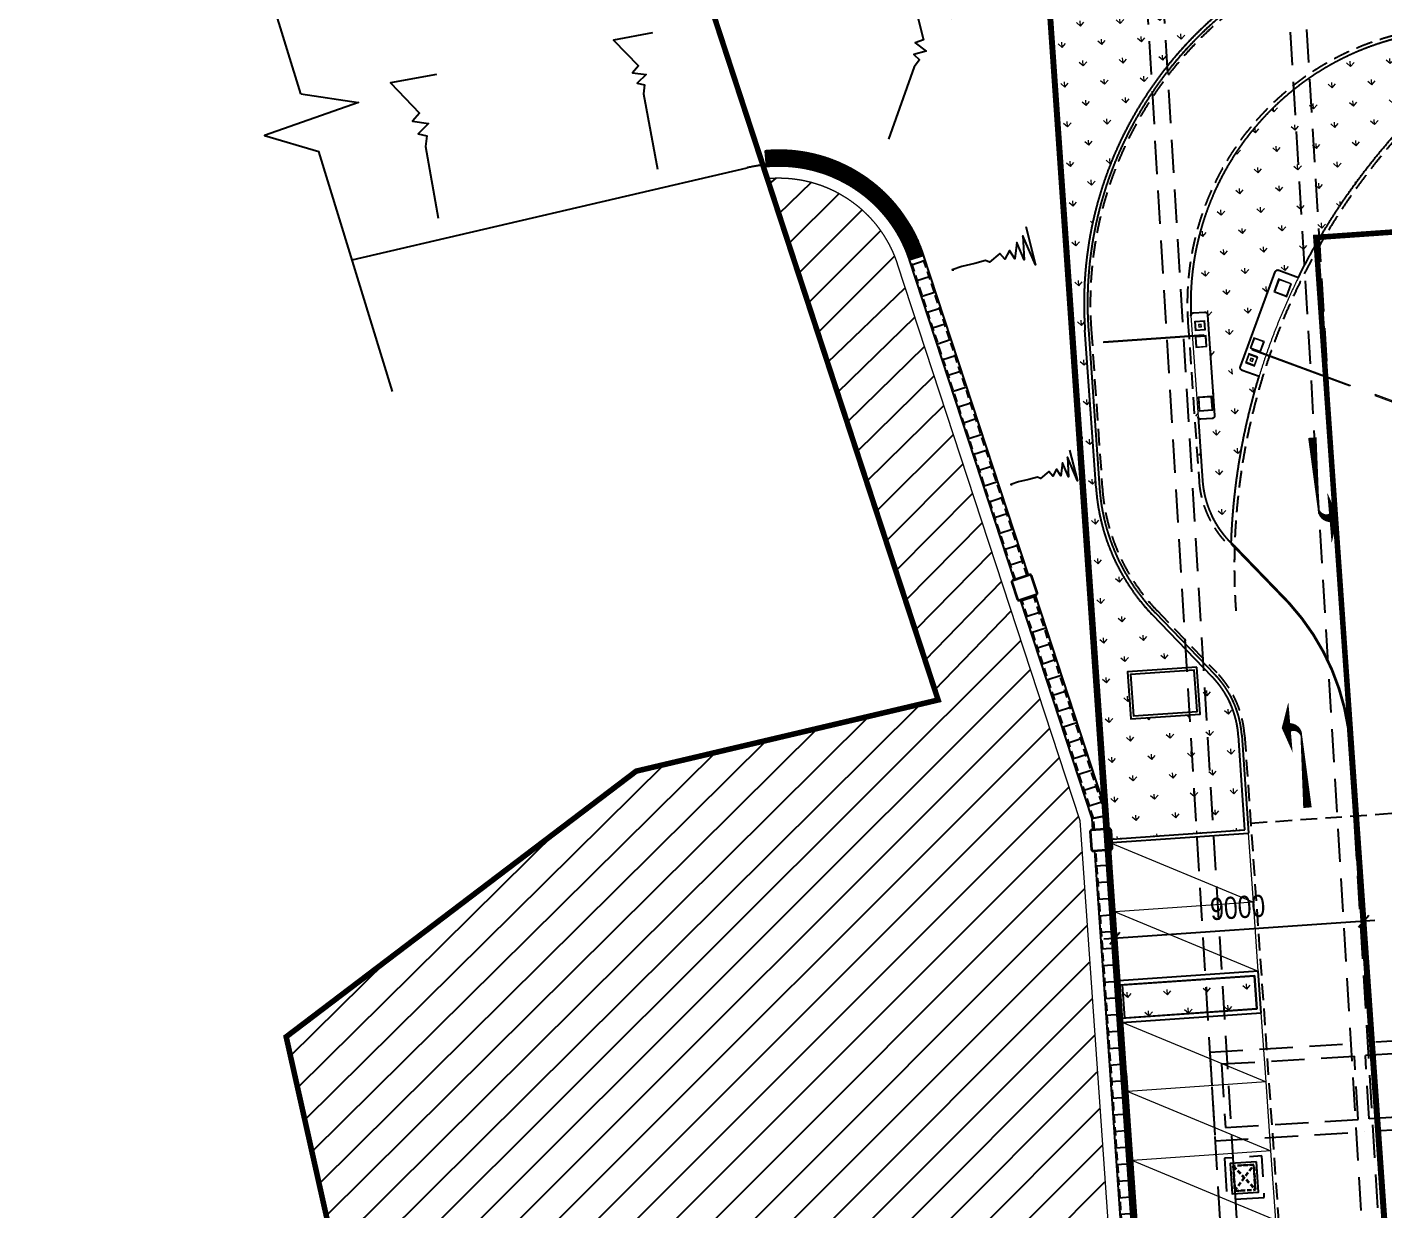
# Model space of a CAD drawing. Header units: millimetres. Extents: x 834681283 to 835686922, y 817551134 to 819407044.
# Drawn here: x 835475848 to 835524802, y 818153282 to 818195962 of the extents above; entities that cross this region are included whole.
import ezdxf
from ezdxf.xclip import XClip

# ---------------------------------------------------------------- set-up
doc = ezdxf.new("R2010")
doc.units = ezdxf.units.MM
doc.header["$LTSCALE"] = 1200
doc.header["$MEASUREMENT"] = 0
doc.header["$XCLIPFRAME"] = 0
for name, pattern in [('P01-MAAN-P-EVA$0$DGN Style 4', [76.56341402296752, 38.25779588905311, -19.12889794452655, 0.04782224486131638, -19.12889794452655]), ('P01-MAAN-P-EVA$0$HIDDENX2', [0.75, 0.5, -0.25]), ('P01-MAGP-EVA-GREENERY$0$DASHED', [0.75, 0.5, -0.25]), ('P01-MAGP-EVA-GREENERY$0$DASHEDX2', [1.5, 1, -0.5]), ('P01-MAGP-EVA-GREENERY$0$DOT', [0.25, 0, -0.25]), ('P01-MAGP-EVA-GREENERY$0$HIDDEN', [0.375, 0.25, -0.125]), ('P01-MAGP-EVA-GREENERY$0$HIDDEN2', [0.1875, 0.125, -0.0625]), ('P01-MAGP-EVA-GREENERY$0$HIDDENX2', [0.75, 0.5, -0.25]), ('P01-MAGP-EVA-GREENERY$0$M_RM1104', [6, 4, -2]), ('P01-MAGP-EVA-GREENERY$0$M_RM1106', [0.8999999999999999, 0.6, -0.3]), ('SITE BOUNDARY$0$CENTER', [2, 1.25, -0.25, 0.25, -0.25]), ('SITE BOUNDARY$0$PHANTOM', [2.5, 1.25, -0.25, 0.25, -0.25, 0.25, -0.25])]:
    doc.linetypes.add(name, pattern=pattern)
doc.layers.get('Defpoints').update_dxf_attribs({"color": 15})
for name, color, linetype, lineweight in [('P01-MAAN-P-EVA$0$AR-DIM_AR_', 4, 'Continuous', 25), ('P01-MAAN-P-EVA$0$AR-SIMS_BL_', 1, 'P01-MAAN-P-EVA$0$DGN Style 4', 140), ('P01-MAGP-EVA-GREENERY$0$AR-CP_AR_BS_MI_', 8, 'Continuous', 5), ('P01-MAGP-EVA-GREENERY$0$AR-HATCH_AR_', 8, 'Continuous', 13), ('P01-MAGP-EVA-GREENERY$0$DR-FLD', 8, 'Continuous', 25), ('P01-MAGP-EVA-GREENERY$0$DR-PIT', 8, 'P01-MAGP-EVA-GREENERY$0$HIDDEN2', 35), ('P01-MAGP-EVA-GREENERY$0$RLP916', 4, 'Continuous', 0), ('SITE BOUNDARY$0$AR-SIMS_BL_400', 1, 'SITE BOUNDARY$0$PHANTOM', 140)]:
    doc.layers.add(name, color=color, linetype=linetype, lineweight=lineweight)
for name, color, linetype in [('P01-MAAN-P-EVA$0$HATCH', 9, 'Continuous'), ('P01-MAGP-EVA-GREENERY$0$0L_UTIL_MANHOLE COVER', 8, 'Continuous'), ('P01-MAGP-EVA-GREENERY$0$AR-FS-AR-EVA', 8, 'Continuous'), ('P01-MAGP-EVA-GREENERY$0$AR-LANDS_AR_MI_', 9, 'Continuous'), ('P01-MAGP-EVA-GREENERY$0$AR-ROAD_AR_BS_MI_', 9, 'Continuous'), ('P01-MAGP-EVA-GREENERY$0$BOX-CULVERT', 8, 'P01-MAGP-EVA-GREENERY$0$DASHED'), ('P01-MAGP-EVA-GREENERY$0$GUARD ROOM', 7, 'Continuous'), ('P01-MAGP-EVA-GREENERY$0$MVA_MARKING', 254, 'Continuous'), ('P01-MAGP-EVA-GREENERY$0$SURFACE CHANNEL', 8, 'Continuous'), ('SITE BOUNDARY$0$XIQU-RLP0830A', 6, 'Continuous')]:
    doc.layers.add(name, color=color, linetype=linetype)
doc.layers.get('P01-MAGP-EVA-GREENERY$0$BOX-CULVERT').off()
doc.styles.add('P01-MAAN-P-EVA$0$ARIAL', font='arial.ttf', dxfattribs={"width": 0.8})
doc.linetypes.add('P01-MAGP-EVA-GREENERY$0$FENCELINE2', pattern='A,0.25,-0.1,[132,ltypeshp.shx,S=0.1,R=0,X=-0.1,Y=0],-0.1,1', length=1.45)
doc.dimstyles.new('P01-MAAN-P-EVA$0$DIM-500', dxfattribs={"dimscale": 400, "dimtxt": 2, "dimasz": 1, "dimexe": 1, "dimexo": 1, "dimgap": 1, "dimtad": 1, "dimdec": 0, "dimrnd": 0.1, "dimdsep": 46, "dimtxsty": 'P01-MAAN-P-EVA$0$ARIAL', "dimblk1": 'P01-MAAN-P-EVA$0$_OBLIQUE', "dimblk2": 'P01-MAAN-P-EVA$0$_OBLIQUE', "dimsah": 1, "dimcen": 5, "dimdle": 1, "dimclrd": 8, "dimclre": 8, "dimclrt": 4, "dimadec": 3, "dimazin": 2, "dimtfac": 1, "dimtdec": 0, "dimtix": 1, "dimtmove": 2, "dimatfit": 0, "dimldrblk": 'P01-MAAN-P-EVA$0$_OBLIQUE', "dimfxl": 1, "dimtolj": 1, "dimarcsym": 0})

# ---------------------------------------------------------------- blocks, each defined once
blk = doc.blocks.new('P01-MAAN-P-EVA$0$_OBLIQUE')
at = {"color": 0, "linetype": 'ByBlock'}
blk.add_line((-0.5, -0.5), (0.5, 0.5), dxfattribs=at)
blk = doc.blocks.new('*D1568')
at = {"layer": 'Defpoints', "color": 0, "transparency": 16777216}
for p in [(835515095.1531256, 818163073.2116383), (835524137.4945455, 818162781.9865981), (835515159.0274351, 818162159.7664571)]:
    blk.add_point(p, dxfattribs=at)
at = {"layer": 'P01-MAAN-P-EVA$0$AR-DIM_AR_', "color": 8, "lineweight": -2, "transparency": 16777216}
for p, q in [((835524109.5919559, 818163181.0122182), (835524045.3268874, 818164100.0455153)), ((835524472.255097, 818163728.9224848), (835514696.1275055, 818163045.3090488)), ((835515131.1248455, 818162558.7920772), (835515067.2505361, 818163472.2372584))]:
    blk.add_line(p, q, dxfattribs=at)
at = {"layer": 'P01-MAAN-P-EVA$0$AR-DIM_AR_', "color": 8, "lineweight": -2, "transparency": 16777216, "xscale": 400, "yscale": 400, "zscale": 400}
for p, rotation in [((835524073.2294769, 818163701.0198952), 4.000000001557969), ((835515095.1531256, 818163073.2116383), 184.000000001558)]:
    blk.add_blockref('P01-MAAN-P-EVA$0$_OBLIQUE', p, dxfattribs=dict(at, rotation=rotation))
at = {"layer": 'P01-MAAN-P-EVA$0$AR-DIM_AR_', "color": 4, "transparency": 16777216, "insert": (835519527.7960947, 818164193.604793), "char_height": 800, "attachment_point": 5, "rotation": 4.000000001557982, "style": 'P01-MAAN-P-EVA$0$ARIAL'}
blk.add_mtext('\\A1;9000', dxfattribs=at)
blk = doc.blocks.new('SITE BOUNDARY')
at = {"layer": 'SITE BOUNDARY$0$AR-SIMS_BL_400', "ltscale": 3, "const_width": 0.2}
for points in [[(835205.967713655, 818187.3215969054), (835227.4017731363, 818191.1423574201, 0.04919379695137301), (835256.6874020555, 818199.3961517689), (835258.8234410972, 818200.232073454), (835285.938085068, 818202.0513295376), (835285.9727178891, 818201.4156632093), (835309.2716431464, 818202.6718212748), (835309.2208451042, 818203.6140114499), (835336.548215934, 818205.4478256224), (835336.7910000669, 818204.998000004), (835338.0060000003, 818193.445), (835338.3870000002, 818177.043), (835337.6760000006, 818162.317), (835336.3740000002, 818150.7069999996), (835335.9430000004, 818146.5350000003), (835335.0780000007, 818138.0100000005), (835334.5610000003, 818125.5499999999), (835334.7450000006, 818110.3709999997), (835335.6156377018, 818097.3093875501), (835212.7614046936, 818088.7203368283)], [(835118.3382164289, 818191.3527021519), (835119.7278151001, 818191.4372147409, 0.3759908120438026), (835144.6618437314, 818176.3934268437), (835205.967713655, 818187.3215969054), (835212.7614046936, 818088.7203368283), (835125.9384592712, 818082.6503054047)]]:
    blk.add_lwpolyline(points, format="xyb", close=True, dxfattribs=at)
at = {"layer": 'SITE BOUNDARY$0$XIQU-RLP0830A', "color": 212, "linetype": 'SITE BOUNDARY$0$CENTER', "ltscale": 0.8, "true_color": 0xb300b3, "const_width": 0.2}
blk.add_lwpolyline([(835330.9140182555, 818205.0706876367), (835309.220507328, 818203.6202764428), (835309.2716431464, 818202.6718212748), (835285.9727178891, 818201.4156632093), (835285.9374162963, 818202.063604473), (835270.8364901636, 818201.0541520767), (835270.8374544507, 818201.037197533), (835258.8234951803, 818200.2311213583), (835256.6874561786, 818199.3951996891, -0.005306911687325899), (835253.6109736832, 818198.228742364, -0.04387543080736521), (835227.4018272824, 818191.1414053492), (835224.898092029, 818190.6950982555), (835205.82206376, 818183.7430895267), (835192.7539657669, 818181.4129546364), (835202.7385886739, 818150.9399030487), (835191.844, 818148.372), (835179.214, 818138.785), (835194.734, 818069.578)], format="xyb", dxfattribs=at)
blk = doc.blocks.new('P01-MAGP-EVA-GREENERY$0$A$C7D203562')
at = {"layer": 'P01-MAGP-EVA-GREENERY$0$DR-PIT', "ltscale": 25.4}
blk.add_lwpolyline([(-700.0000169277191, -699.9999831914902), (-50.00001692771912, -699.9999824762344, 0.4142135548149707), (-1.692771911621094e-05, -649.9999837875366), (-7.152557373046875e-07, -7.152557373046875e-07, 0.4142135630697067), (-50.00000071525574, 49.99999928474426), (-700.0000009536743, 50.00001549720764, 0.4142135616764832), (-750.000000834465, 1.561641693115234e-05), (-750.0000169277191, -649.9999819993973, 0.4142135699512809)], format="xyb", close=True, dxfattribs=at)
blk = doc.blocks.new('P01-MAGP-EVA-GREENERY$0$BOX-CULVERT LINE')
at = {"layer": 'Defpoints', "linetype": 'P01-MAGP-EVA-GREENERY$0$DASHEDX2'}
for p, q in [((835213062.3, 818214572.2000004), (835225177.2192677, 818012902.6322484)), ((835213657.6, 818214667.8000004), (835225776.1245968, 818012938.6057324)), ((835207973, 818214240.3000004), (835218149.7, 818044836.2000004)), ((835208571.8000001, 818214279.1000004), (835218748.6, 818044872.2000004)), ((835212539.198735, 818138229.6835691), (835217929.5188286, 818138553.499052)), ((835223319.8389224, 818138877.3145351), (835217929.5188286, 818138553.499052)), ((835212539.198735, 818138229.6835691), (835212731.0906594, 818135035.442268)), ((835212965.4637191, 818137804.4795505), (835217756.8631725, 818138092.315765)), ((835217894.7836193, 818135796.4547169), (835217756.8631725, 818138092.315765)), ((835222947.5428085, 818138404.1381437), (835218156.1433551, 818138116.3019291)), ((835218294.0638015, 818135820.440881), (835218156.1433551, 818138116.3019291)), ((835212965.4637191, 818137804.4795505), (835213103.3860397, 818135508.6186153)), ((835223085.4613811, 818136108.2769829), (835218294.0638015, 818135820.440881)), ((835213103.3860397, 818135508.6186153), (835217894.7836193, 818135796.4547169)), ((835223511.7256321, 818135683.0729206), (835218121.4081458, 818135359.257594)), ((835212731.0906594, 818135035.442268), (835218121.4081454, 818135359.2575943))]:
    blk.add_line(p, q, dxfattribs=at)
at = {"layer": 'Defpoints', "linetype": 'P01-MAGP-EVA-GREENERY$0$DASHEDX2', "flags": 128}
for points in [[(835213069.5841163, 818134404.6049484), (835213159.5322342, 818132907.3042648), (835214507.1028491, 818132988.2575699), (835214417.1547313, 818134485.5582534), (835213069.5841163, 818134404.6049484)], [(835213387.0338768, 818134123.1344349), (835213441.0027473, 818133224.754025), (835214189.6530888, 818133269.7280835), (835214135.6842182, 818134168.1084934), (835213387.0338768, 818134123.1344349)]]:
    blk.add_lwpolyline(points, dxfattribs=at)
blk = doc.blocks.new('P01-MAGP-EVA-GREENERY$0$RM1019')
blk.add_lwpolyline([(-0.3222027315714513, -0.9238030538645035, 0, 1.82907311719786, 0), (-0.004487249152589357, -0.9238030538645035, 0.3048455195329767, 0.06096910390659534, -0.3869489501520032), (0.3583996776433196, -1.254094916748727, 0.06096910390659534, 0.3048455195329767, 0), (0.3583996776433196, -3.864514999045241, 0.3048455195329767, 0.3048455195329767, 0)], format="xyseb")
blk = doc.blocks.new('P01-MAGP-EVA-GREENERY$0$MVA_MARKING')
at = {"layer": 'P01-MAGP-EVA-GREENERY$0$MVA_MARKING', "linetype": 'P01-MAGP-EVA-GREENERY$0$M_RM1106', "const_width": 100, "flags": 128}
blk.add_lwpolyline([(835217535.9692905, 818149940.5628519, 0.1497727618308609), (835215395.4411253, 818154441.2343336), (835213314.4476938, 818156596.2438508)], format="xyb", dxfattribs=at)
at = {"layer": 'P01-MAGP-EVA-GREENERY$0$MVA_MARKING', "linetype": 'P01-MAGP-EVA-GREENERY$0$M_RM1104', "const_width": 100}
blk.add_lwpolyline([(835221593.6120164, 818091898.2643687), (835217535.9692905, 818149940.5628519)], dxfattribs=at)
at = {"layer": 'P01-MAGP-EVA-GREENERY$0$MVA_MARKING'}
for p, xscale, yscale, zscale, rotation in [((835216932.1034689, 818156589.9137778), 1000.000000000001, 1000.000000000001, 1000.000000000001, 184.9503074107536), ((835215379.5116326, 818150874.1586773), 1000, 1000, 1000, 4.874459009142857)]:
    blk.add_blockref('P01-MAGP-EVA-GREENERY$0$RM1019', p, dxfattribs=dict(at, xscale=xscale, yscale=yscale, zscale=zscale, rotation=rotation))
blk = doc.blocks.new('P01-MAGP-EVA-GREENERY$0$A$C11F64D0F')
at = {"layer": 'P01-MAGP-EVA-GREENERY$0$AR-CP_AR_BS_MI_'}
for p, q in [((-27408.07079872946, 6075.985589395466), (-28094.64424084939, 6385.355337901681)), ((-29726.38817239727, 3007.499251290108), (-28226.89784790279, 6335.265584245237)), ((-31374.96309960468, 4962.139858907816), (-31374.96195095163, 1312.140611562776)), ((-31274.96211910786, 5062.139890372971), (-30874.96211907946, 5062.135968385701)), ((-30774.96195097768, 1312.136752513979), (-30774.96309957627, 4962.135999858961)), ((-29324.08623359524, 3292.375663991712), (-29365.16816029366, 3201.203983636762)), ((-29365.16816029366, 3201.203983636762), (-29273.99647993871, 3160.122056938329)), ((-29319.07725822958, 3279.150303286369), (-29351.94279958832, 3206.212959002412)), ((-29319.07725822958, 3279.150303286369), (-29351.94279958832, 3206.212959002412)), ((-29351.94279958832, 3206.212959002412), (-29279.00545530437, 3173.347417643658)), ((-29351.94279958832, 3206.212959002412), (-29279.00545530437, 3173.347417643658)), ((-29232.91455324029, 3251.293737293265), (-29324.08623359524, 3292.375663991712)), ((-29246.1399139456, 3246.284761927614), (-29319.07725822958, 3279.150303286369)), ((-29246.1399139456, 3246.284761927614), (-29319.07725822958, 3279.150303286369)), ((-29279.00545530437, 3173.347417643658), (-29246.1399139456, 3246.284761927614)), ((-29279.00545530437, 3173.347417643658), (-29246.1399139456, 3246.284761927614)), ((-29273.99647993871, 3160.122056938329), (-29232.91455324029, 3251.293737293265)), ((-29076.1769507819, 2604.831124498873), (-29665.35781709824, 2870.315813032896)), ((-31274.96293144845, 1212.140643037535), (-30874.9629314745, 1212.136721050323))]:
    blk.add_line(p, q, dxfattribs=at)
for points in [[(-27876.26957230718, 5409.490334871545), (-27670.85993881486, 5865.348736646323), (-28126.71834058987, 6070.758370138428), (-28332.12797408184, 5614.89996836365)], [(-27886.73791438621, 5447.112320652639), (-27701.86924424345, 5857.384882249899), (-28112.1418058406, 6042.253552392824), (-28297.01047598358, 5631.980990795564)], [(-31249.96296439535, 4762.136132146712), (-30899.96296439526, 4762.136213503647), (-30899.96288303839, 4412.136213503647), (-31249.96288303856, 4412.136132146756)], [(-31124.96293533931, 4637.136161202725), (-31124.96291209446, 4537.136161202725), (-31024.96291209446, 4537.136184447576), (-31024.96293533931, 4637.136184447561)], [(-31114.96293301485, 4627.136163527204), (-31114.96291441895, 4547.136163527204), (-31034.96291441895, 4547.136182123082), (-31034.96293301485, 4627.136182123082)], [(-31114.96293301485, 4627.136163527204), (-31114.96291441895, 4547.136163527204), (-31034.96291441895, 4547.136182123082), (-31034.96293301485, 4627.136182123082)], [(-31274.96290881673, 4212.136126471683), (-31274.96281583747, 3812.136126216254), (-30874.96281583764, 3812.136219195672), (-30874.96290881681, 4212.136219178632)], [(-31249.96290300565, 4187.136132265805), (-31249.96282164872, 3837.13613202743), (-30899.96282164863, 3837.136213384496), (-30899.96290300559, 4187.13621338451)], [(-28962.64077104989, 3485.978808150991), (-28798.3130641513, 3850.665529803664), (-29162.9997855711, 4014.993236597249), (-29327.32749235776, 3650.306515192991)], [(-28975.16320945713, 3519.04220992967), (-28831.3764659148, 3838.1430913894), (-29150.47734715705, 3981.929834833863), (-29294.26409060141, 3662.828953591597)], [(-29067.59754442354, 3313.905929363929), (-29386.69842566579, 3457.692672808524), (-29530.48516911044, 3138.591791566141), (-29211.38428786802, 2994.805048121649)], [(-29236.80733876256, 3606.959492983602), (-25817.86932545254, 2066.387241791308), (-25834.30209613199, 2029.918569649206), (-29253.24010933322, 3570.490820792489)], [(-31324.96322652261, 2012.136114593566), (-31324.96311043095, 1512.136114593726), (-30824.96311043098, 1512.136230817996), (-30824.96322652273, 2012.13623081788)], [(-31299.9632207182, 1987.136120404801), (-31299.96311623557, 1537.136120404961), (-30849.96311623548, 1537.136225006747), (-30849.96322071805, 1987.136225006703)], [(-21524.27480627818, 131.6950805569504), (-24943.21281959079, 1672.267331743176), (-24959.64559027, 1635.798659601307), (-21540.707577066, 95.22640846397553)], [(-21796.83149416442, 257.0676999892312), (-21632.50378726597, 621.7544216419628), (-21267.81706584612, 457.4267148486833), (-21432.14477263231, 92.7399934441928)], [(-21763.76809239399, 269.5901384188037), (-21619.98134885175, 588.6910198785336), (-21300.8804676095, 444.9042764345359), (-21444.6672110536, 125.8033951919788)]]:
    blk.add_lwpolyline(points, close=True, dxfattribs=at)
for points in [[(-31224.96292851807, 4607.791051541586), (-31224.96295858419, 4737.136137957859), (-30924.96295858419, 4737.136207692412), (-30924.96288884961, 4437.136207692427), (-31224.96288884961, 4437.136137957874), (-31224.96292851807, 4607.791051541586)], [(-29153.79839982468, 3183.45740210051), (-29223.90672628218, 3027.868449884947), (-29497.42176734703, 3151.114229980274), (-29374.17598725174, 3424.629271045094), (-29100.66094618692, 3301.383490949796), (-29153.79839982468, 3183.45740210051)]]:
    blk.add_lwpolyline(points, dxfattribs=at)
at = {"layer": 'P01-MAGP-EVA-GREENERY$0$AR-CP_AR_BS_MI_', "elevation": -1.9087513e-09}
blk.add_lwpolyline([(-30972.72664858907, 4214.477203703253), (-34574.72664858931, 4214.476366423783), (-34574.72665788713, 4254.476366423725), (-30972.72665788716, 4254.477203703194)], close=True, dxfattribs=at)
at = {"layer": 'P01-MAGP-EVA-GREENERY$0$AR-CP_AR_BS_MI_'}
for centre, radius, start, end in [((-28135.72616754787, 6294.183657546761), 100, 65.74368973256638, 155.7436897327377), ((-7200.035353167652, -5771.627183349236), 23424.99999961549, 149.6176602547772, 159.0479657792056), ((-31274.96309960468, 4962.139890377774), 100, 89.99943821694077, 180.0000180309657), ((-30874.96309957627, 4962.135968390503), 100, 1.80301319337794e-05, 89.99943821694077), ((-29621.34741626479, 2972.062573261675), 110.8571991283134, 161.3575997546186, 246.6091803015856), ((-31274.96195095163, 1312.140643032733), 100, 180.0000180309657, 269.9994382169407), ((-30874.96195097768, 1312.136721045521), 100, 269.9994382169407, 1.80301319337794e-05)]:
    blk.add_arc(centre, radius, start, end, dxfattribs=at)
blk = doc.blocks.new('P01-MAGP-EVA-GREENERY')
at = {"layer": 'P01-MAGP-EVA-GREENERY$0$AR-HATCH_AR_'}
h = blk.add_hatch(dxfattribs=at)
h.set_pattern_fill('GRASS', color=256, scale=40, style=0)
h.set_pattern_definition([(93.99894873817387, (835214888.6500795, 818166455.2138538), (-766.7727033301991, 666.5700422175499), [190.5, -1246.3409792]), (48.99894873817385, (835214888.6500795, 818166455.2138538), (-766.7727034214879, 666.5700422969093), [190.5, -825.5000000000002]), (138.9989487381739, (835214888.6500795, 818166455.2138538), (-666.5700422969093, -766.7727034214879), [190.5, -825.5])])
edge = h.paths.add_edge_path()
edge.add_line((835229315.9751024, 818185237.824158), (835228532.2904402, 818185074.0953093))
edge.add_line((835228532.2904402, 818185074.0953093), (835220633.926663, 818182566.745887))
edge.add_line((835220633.926663, 818182566.745887), (835217302.2657557, 818179835.9621701))
edge.add_line((835217302.2657557, 818179835.9621701), (835207384.1434686, 818177760.4408507))
edge.add_line((835207384.1434686, 818177760.4408507), (835206634.2819219, 818177626.5849084))
edge.add_line((835206634.2819219, 818177626.5849084), (835208851.6045074, 818145909.1785245))
edge.add_line((835208851.6045074, 818145909.1785245), (835213808.8683382, 818146255.7327802))
edge.add_line((835213808.8683382, 818146255.7327802), (835213570.6471041, 818149663.3536255))
edge.add_arc((835210203.8641164, 818149427.987301), 3374.999998976072, 3.998948727228206, 43.99894622255986)
edge.add_line((835212631.6790607, 818151772.4146489), (835210473.9193091, 818154006.9223278))
edge.add_arc((835215743.1769284, 818159095.1979823), 7324.999999650416, 183.998948747375, 223.9989462433228, ccw=False)
edge.add_line((835208436.0108867, 818158584.3658826), (835208037.3007089, 818164287.5818466))
edge.add_arc((835221728.8845547, 818165244.742647), 13725.00000021772, 93.99896719983718, 183.9989671973203, ccw=False)
edge.add_line((835220771.7237537, 818178936.3264928), (835225160.2996364, 818179243.1261187))
edge.add_arc((835224857.1923794, 818183607.6147007), 4375.001096204534, 273.9727281286947, 349.3888190018428)
edge.add_line((835229157.3784771, 818182801.988164), (835229218.7546179, 818183224.7245363))
edge.add_line((835229218.7546179, 818183224.7245363), (835229294.226794, 818184002.2622668))
edge.add_line((835229294.226794, 818184002.2622668), (835229318.6173687, 818184547.8346524))
edge.add_line((835229318.6173687, 818184547.8346524), (835229315.9751024, 818185237.824158))
h.paths.add_polyline_path([(835212070.8103683, 818152126.9264222), (835209577.0115716, 818151952.589019), (835209695.4515723, 818150256.307472), (835212189.2189891, 818150431.093717)], flags=16)
h = blk.add_hatch(dxfattribs=at)
h.set_pattern_fill('GRASS', color=256, scale=40, style=0)
h.set_pattern_definition([(93.99896719781341, (0, 0), (-766.7729180866879, 666.5697951775439), [190.5, -1246.3409792]), (48.99896719781344, (0, 0), (-766.7729181779767, 666.569795256903), [190.5, -825.5]), (138.9989671978134, (0, 0), (-666.569795256903, -766.7729181779767), [190.5, -825.5])])
edge = h.paths.add_edge_path()
edge.add_arc((835221767.4762592, 818183421.4626274), 8254.779101978931, 274.0336828229254, 286.2325573164037, ccw=False)
edge.add_line((835222348.1414078, 818175187.1316887), (835221040.2003871, 818175095.695235))
edge.add_arc((835221731.2580563, 818165239.6681567), 9880.224211510491, 94.01074325601886, 182.5381435790418)
edge.add_arc((835211960.4832546, 818164809.1014946), 99.99999993679872, 93.99840541620392, 183.9989852035384, ccw=False)
edge.add_line((835211953.5103835, 818164908.8580935), (835212352.53678, 818164936.749578))
edge.add_arc((835212359.5096511, 818164836.992979), 99.99999982424478, 3.998985067267313, 93.99840541620392, ccw=False)
edge.add_line((835212459.2661796, 818164843.9668593), (835212713.8127683, 818161202.8543179))
edge.add_arc((835212614.0562397, 818161195.8804374), 100.0000000557178, -85.62567939271241, 3.998985198775074, ccw=False)
edge.add_line((835212621.6834549, 818161096.1717336), (835212222.0027142, 818161068.2323538))
edge.add_arc((835212215.0298433, 818161167.9889531), 100.0000001643776, 184.0007162148856, 273.99840526564475, ccw=False)
edge.add_line((835212115.2735252, 818161161.0120587), (835212276.6058315, 818158853.0677991))
edge.add_arc((835215829.4560945, 818159120.2720225), 3562.884096949501, 184.3010274314899, 225.102638235426)
edge.add_arc((835236730.0132964, 818155779.8882782), 23429.61226444999, 163.0490195254159, 178.0028053451633, ccw=False)
edge.add_line((835214318.3111932, 818162610.8720802), (835213712.0502994, 818162834.6218102))
edge.add_arc((835213748.2655052, 818162938.5014802), 110.0114856484979, 160.1875209229132, 250.7800913548559, ccw=False)
edge.add_line((835213644.7659328, 818162975.7890853), (835214905.3676896, 818166391.4515231))
edge.add_arc((835214999.1823871, 818166356.8277932), 100.0000006738559, 69.74265728058259, 159.7426567847449, ccw=False)
edge.add_line((835215033.8061161, 818166450.642491), (835215740.2829428, 818166189.9065589))
edge.add_arc((835236742.2723782, 818155769.6933676), 23444.92275947247, 145.0590663402848, 153.6115247773724, ccw=False)
edge.add_arc((835236722.1307344, 818155783.7657751), 23420.35207642703, 122.68407597318881, 145.0590663380138, ccw=False)
h = blk.add_hatch(dxfattribs=at)
h.set_pattern_fill('GRASS', color=256, scale=40, style=0)
h.set_pattern_definition([(93.99896719781327, (-35049.56125152111, 12765.70544683933), (-766.7729180866883, 666.5697951775445), [190.4999999999999, -1246.3409792]), (48.99896719781343, (-35049.56125152111, 12765.70544683933), (-766.7729181779772, 666.5697952569036), [190.4999999999999, -825.5000000000007]), (138.9989671978134, (-35049.56125152111, 12765.70544683933), (-666.5697952569036, -766.7729181779772), [190.4999999999999, -825.5000000000002])])
h.paths.add_polyline_path([(835209393.4037839, 818140659.1804367), (835214151.7975677, 818140991.8335508), (835214235.4838649, 818139794.7536514), (835209477.0900813, 818139462.1005373)])
at = {"layer": 'P01-MAGP-EVA-GREENERY$0$DR-FLD'}
h = blk.add_hatch(dxfattribs=at)
h.set_pattern_fill('_USER', color=256, scale=600, angle=90, style=0, pattern_type=0)
h.set_pattern_definition([(18.14159946271389, (835206000.1402193, 818155438.8636017), (-186.8198804051266, 570.1739491465866), [])])
h.paths.add_polyline_path([(835206000.1402193, 818155438.8636017), (835202215.4530624, 818166989.7222037), (835201692.793609, 818166818.4706466), (835205477.4807665, 818155267.612043)])
h = blk.add_hatch(dxfattribs=at)
h.set_pattern_fill('_USER', color=256, scale=600, angle=90, style=0, pattern_type=0)
h.set_pattern_definition([(18.1415994636013, (835206233.6650653, 818154726.1461812), (-186.8198804139574, 570.1739491436936), [])])
h.paths.add_polyline_path([(835208297.0697677, 818146662.2313273), (835205711.0056161, 818154554.8946097), (835206233.6650653, 818154726.1461812), (835208840.9726727, 818146768.6479095)])
h = blk.add_hatch(dxfattribs=at)
h.set_pattern_fill('_USER', color=256, scale=600, style=0, pattern_type=0)
h.set_pattern_definition([(3.998967197813425, (835208926.9074881, 818145539.4043733), (-41.84309510643341, 598.5391845083449), [])])
h.paths.add_polyline_path([(835208378.2465563, 818145501.0483791), (835211638.6459302, 818098863.0839164), (835212187.3068637, 818098901.4398963), (835208926.907488, 818145539.4043734), (835208378.2465687, 818145501.0482031)])
at = {"ltscale": 0.15}
for points in [[(835179748.3814831, 818172809.7581435), (835177181.9030885, 818181137.2609266)], [(835179748.3814831, 818172809.7581435), (835181824.4051675, 818172501.1236435), (835178426.2276102, 818171310.5523378), (835180390.0118709, 818170727.847442)], [(835183056.1759591, 818162076.8925315), (835180390.0118709, 818170727.8474419)]]:
    blk.add_lwpolyline(points, dxfattribs=at)
at = {"layer": 'P01-MAGP-EVA-GREENERY$0$0L_UTIL_MANHOLE COVER'}
blk.add_lwpolyline([(835214229.5077238, 818134273.9250809), (835213281.217291, 818134216.9579408), (835213347.179244, 818133118.9374398), (835214295.4696764, 818133175.9045799)], close=True, dxfattribs=at)
at = {"layer": 'P01-MAGP-EVA-GREENERY$0$AR-CP_AR_BS_MI_'}
blk.add_line((835213942.2812779, 818146139.7542211), (835208954.4546287, 818145791.0633683), dxfattribs=at)
for points in [[(835214116.6267041, 818143645.840895), (835213942.2812779, 818146139.7542211), (835208954.4546276, 818145791.0633687), (835214116.6267041, 818143645.840895), (835209128.8000542, 818143297.1500429), (835208954.4546276, 818145791.0633687)], [(835214290.9721304, 818141151.927569), (835214116.6267041, 818143645.840895), (835209128.8000535, 818143297.1500435), (835214290.9721304, 818141151.927569), (835209303.1454809, 818140803.236717), (835209128.8000535, 818143297.1500435)], [(835214569.9248129, 818137161.6662503), (835214395.5793858, 818139655.5795761), (835209407.7527354, 818139306.8887241), (835214569.9248129, 818137161.6662503), (835209582.0981632, 818136812.9753982), (835209407.7527354, 818139306.8887241)], [(835214744.2702388, 818134667.7529255), (835214569.924813, 818137161.6662508), (835209582.0981618, 818136812.9753993), (835214744.2702388, 818134667.7529255), (835209756.4435889, 818134319.0620735), (835209582.0981618, 818136812.9753993)], [(835214918.61567, 818132173.8395998), (835214744.2702433, 818134667.7529256), (835209756.4435924, 818134319.0620737), (835214918.61567, 818132173.8395998), (835209930.7890201, 818131825.1487476), (835209756.4435924, 818134319.0620737)]]:
    blk.add_lwpolyline(points, dxfattribs=at)
at = {"layer": 'P01-MAGP-EVA-GREENERY$0$AR-FS-AR-EVA', "linetype": 'P01-MAGP-EVA-GREENERY$0$HIDDENX2'}
for p, q in [((835211752.3789198, 818164559.6621323), (835212151.9417409, 818158844.1405681)), ((835208260.9002649, 818164315.5785353), (835208660.4630861, 818158600.0569708)), ((835210635.7738541, 818154163.2172605), (835212793.533281, 818151928.7099189)), ((835210635.7738541, 818154163.2172605), (835212793.533281, 818151928.7099189)), ((835213795.0993036, 818149679.0447134), (835219446.7466711, 818068835.4057872)), ((835214017.6294487, 818146495.8760684), (835221299.8563535, 818147004.964713))]:
    blk.add_line(p, q, dxfattribs=at)
for centre, radius, start, end in [((835221728.8845544, 818165244.7426472), 13500.00000000001, 93.99896823156158, 183.9989682315615), ((835236725.4308958, 818155780.3550435), 23300, 118.4338191827068, 183.9989682315615), ((835221728.8845549, 818165244.742647), 10000, 93.99896823156158, 183.9989682315615), ((835215743.1769294, 818159095.1979818), 7100.000000000007, 183.9989477908811, 223.9989462358628), ((835215743.1769294, 818159095.1979818), 3600.000000000004, 183.9989477908811, 223.9989462358628), ((835210203.8641155, 818149427.9873003), 3600.000000000004, 3.998947790881044, 43.99894623586277), ((835210203.8641155, 818149427.9873003), 3600.000000000004, 3.998947790881044, 43.99894623586277)]:
    blk.add_arc(centre, radius, start, end, dxfattribs=at)
at = {"layer": 'P01-MAGP-EVA-GREENERY$0$AR-LANDS_AR_MI_'}
for p, q in [((835206634.2819219, 818177626.5849084), (835208851.6045074, 818145909.1785245)), ((835208436.0108867, 818158584.3658826), (835208037.300709, 818164287.5818465)), ((835208161.1437316, 818164308.6047181), (835208560.7065529, 818158593.0831542)), ((835212631.6790607, 818151772.4146489), (835210473.919309, 818154006.9223278)), ((835210563.8386003, 818154093.7527428), (835212721.5980253, 818151859.2454022)), ((835213808.8683382, 818146255.7327802), (835213570.6471043, 818149663.3536255)), ((835213695.3427707, 818149672.070897), (835213942.281275, 818146139.7543848)), ((835208851.6045074, 818145909.1785245), (835213808.8683382, 818146255.7327802)), ((835209007.4264692, 818145794.7667081), (835213942.281275, 818146139.7543848))]:
    blk.add_line(p, q, dxfattribs=at)
for points in [[(835203248.7894108, 818175531.6563493), (835201900.9707545, 818176004.8870014), (835202215.8260329, 818174756.9795989), (835201904.2620037, 818174650.0762292), (835202302.3008078, 818174347.3179824), (835201864.9271494, 818174229.754633), (835202065.6447016, 818174043.6662635), (835201872.185617, 818173789.100726), (835200946.4116472, 818171181.6161969)], [(835192427.8709729, 818175013.2287731), (835191024.1235931, 818174748.5484433), (835191921.1450129, 818173825.6403719), (835191704.8806436, 818173577.1847491), (835192200.998473, 818173514.2201302), (835191881.140638, 818173193.5835383), (835192148.0373179, 818173132.8992746), (835192107.9153516, 818172815.6923096), (835192611.0782822, 818170094.8725663)], [(835184639.4318362, 818173514.0871413), (835182975.3021053, 818173216.2285656), (835184026.754917, 818172114.2125347), (835183768.1013931, 818171822.5517325), (835184354.5307844, 818171742.6052483), (835183972.4916525, 818171366.6579453), (835184287.6796894, 818171291.9200687), (835184236.7248782, 818170916.9683627), (835184702.2001578, 818168323.6232318)], [(835209362.8550822, 818139303.7500031), (835214395.5793908, 818139655.579577), (835214290.9721304, 818141151.9275693), (835209258.2473449, 818140800.097961)], [(835209352.3943083, 818139453.384799), (835214235.4838649, 818139794.7536514), (835214151.7980568, 818140991.8320439), (835209268.7081184, 818140650.463165)]]:
    blk.add_lwpolyline(points, dxfattribs=at)
blk.add_lwpolyline([(835224074.9902239, 818175495.7603036, -0.05327795610272347), (835222348.1414078, 818175187.1316887), (835221040.2003871, 818175095.695235, 0.4067055841000212), (835211860.726726, 818164802.127614, -0.4142165264959242), (835211953.5103835, 818164908.8580935), (835212352.53678, 818164936.749578, -0.4142105995523073), (835212459.2661796, 818164843.9668593), (835212713.8127683, 818161202.8543179, -0.4122961651719249), (835212621.6834549, 818161096.1717336), (835212222.0027142, 818161068.2323538, -0.4142017485904472), (835212115.2735252, 818161161.0120587), (835212276.6058315, 818158853.0677991, 0.179935655287418), (835213314.633711, 818156596.4234794, -0.06534095182113299), (835214318.3111932, 818162610.8720802), (835213712.0502994, 818162834.6218102, -0.417246007848348), (835213644.7659328, 818162975.7890853), (835214905.3676896, 818166391.4515231, -0.414213559389946), (835215033.8061161, 818166450.642491), (835215740.2829428, 818166189.9065589, -0.03733447160077234), (835217523.4631691, 818169197.3430421, -0.09794068421499834), (835224074.990224, 818175495.7603036, 1.613871878562262)], format="xyb", dxfattribs=at)
at = {"layer": 'P01-MAGP-EVA-GREENERY$0$AR-LANDS_AR_MI_', "linetype": 'ByBlock'}
for points in [[(835205896.9411598, 818168020.2403269), (835206248.1092272, 818166638.2278763), (835205796.6668078, 818167694.9894613), (835205842.1000553, 818166820.7963998), (835205582.9506887, 818167452.1482067), (835205503.4614367, 818166862.6215069), (835205310.172226, 818167157.6117908), (835205141.5311604, 818166842.6848483), (835204963.9116547, 818167056.0344839), (835204589.9257444, 818166739.4881321), (835204450.2620939, 818166802.5527393), (835204064.7911848, 818166688.2453674), (835203588.1691976, 818166587.7046995), (835203248.2760983, 818166466.5147127), (835203304.3016231, 818166462.1099657)], [(835207482.1077697, 818159956.9903563), (835207763.0422238, 818158851.3803962), (835207401.8882878, 818159696.7896643), (835207438.2348855, 818158997.4352156), (835207230.9153923, 818159502.5166595), (835207167.3239914, 818159030.8953001), (835207012.6926218, 818159266.8875275), (835206877.7797695, 818159014.9459741), (835206735.6841656, 818159185.6256824), (835206436.4954371, 818158932.3886013), (835206324.7645168, 818158982.8402872), (835206016.3877895, 818158891.3943896), (835205635.0901996, 818158810.9618545), (835205363.1757195, 818158714.0098648), (835205407.9961408, 818158710.486068)], [(835207482.1077697, 818159956.9903563), (835207763.0422238, 818158851.3803962), (835207401.8882878, 818159696.7896643), (835207438.2348855, 818158997.4352156), (835207230.9153923, 818159502.5166595), (835207167.3239914, 818159030.8953001), (835207012.6926218, 818159266.8875275), (835206877.7797695, 818159014.9459741), (835206735.6841656, 818159185.6256824), (835206436.4954371, 818158932.3886013), (835206324.7645168, 818158982.8402872), (835206016.3877895, 818158891.3943896), (835205635.0901996, 818158810.9618545), (835205363.1757195, 818158714.0098648), (835205407.9961408, 818158710.486068)]]:
    blk.add_lwpolyline(points, dxfattribs=at)
at = {"layer": 'P01-MAGP-EVA-GREENERY$0$AR-LANDS_AR_MI_'}
blk.add_lwpolyline([(835209393.4037839, 818140659.1804367), (835214151.7975677, 818140991.8335508), (835214235.4838649, 818139794.7536514), (835209477.0900813, 818139462.1005373)], close=True, dxfattribs=at)
for centre, radius, start, end in [((835221728.8845547, 818165244.742647), 13725.00000010711, 93.99896719983715, 183.9989671978514), ((835221728.8845544, 818165244.7426472), 13600.00000000001, 93.99896823156158, 183.9989682315615), ((835212276.6058311, 818158853.067803), 124.9999999843516, 183.9989477908811, 184.3010331794089), ((835215743.1769284, 818159095.1979822), 7324.999999653362, 183.9989487464449, 223.9989462420043), ((835215743.1769294, 818159095.1979818), 7200.000000000007, 183.9989477908811, 223.9989462358628), ((835210203.8641173, 818149427.9873011), 3374.999998254244, 3.998948726056175, 43.99894623094463), ((835210203.8641155, 818149427.9873003), 3500.000000000004, 3.998947790881044, 43.99894623586277)]:
    blk.add_arc(centre, radius, start, end, dxfattribs=at)
at = {"layer": 'P01-MAGP-EVA-GREENERY$0$AR-ROAD_AR_BS_MI_', "ltscale": 25.4}
blk.add_line((835181593.9366007, 818166821.4492573), (835195852.8722385, 818170145.592266), dxfattribs=at)
blk.add_arc((835196989.1197598, 818165276.4094214), 5000.000000135648, 96.60462252364619, 103.1351927521753, dxfattribs=at)
at = {"layer": 'P01-MAGP-EVA-GREENERY$0$DR-FLD', "linetype": 'P01-MAGP-EVA-GREENERY$0$DOT', "ltscale": 5.35, "const_width": 550}
blk.add_lwpolyline([(835201954.0655153, 818166904.2726936, 0.3494998712034902), (835196518.1906155, 818170473.7151265)], format="xyb", dxfattribs=at)
at = {"layer": 'P01-MAGP-EVA-GREENERY$0$DR-FLD'}
blk.add_lwpolyline([(835196543.2976712, 818170199.8636416, -0.3494998712034902), (835201692.793609, 818166818.4706466), (835202215.4530624, 818166989.7222037, 0.3494998712011478), (835196493.0934577, 818170747.5675181)], format="xyb", close=True, dxfattribs=at)
for points in [[(835206000.1402193, 818155438.8636017), (835202215.4530624, 818166989.7222037), (835201692.793609, 818166818.4706466), (835205477.4807665, 818155267.612043)], [(835208297.0697677, 818146662.2313273), (835205711.0056161, 818154554.8946097), (835206233.6650653, 818154726.1461812), (835208840.9726727, 818146768.6479095)], [(835208325.9426875, 818146249.2223569), (835208297.0697677, 818146662.2313273), (835208840.9726727, 818146768.6479095), (835208874.6036208, 818146287.5783371)], [(835208378.2465563, 818145501.0483791), (835211638.6459302, 818098863.0839164), (835212187.3068637, 818098901.4398963), (835208926.907488, 818145539.4043734), (835208378.2465687, 818145501.0482031)]]:
    blk.add_lwpolyline(points, close=True, dxfattribs=at)
at = {"layer": 'P01-MAGP-EVA-GREENERY$0$DR-PIT'}
for p, q in [((835213387.0338775, 818134123.1344362), (835214189.6530898, 818133269.7280848)), ((835213441.0027483, 818133224.7540262), (835214135.6842191, 818134168.1084943))]:
    blk.add_line(p, q, dxfattribs=at)
blk.add_lwpolyline([(835214135.6842191, 818134168.1084943), (835213387.0338775, 818134123.1344362), (835213441.0027483, 818133224.7540263), (835214189.6530898, 818133269.7280848)], close=True, dxfattribs=at)
at = {"layer": 'P01-MAGP-EVA-GREENERY$0$GUARD ROOM', "elevation": 3.725290297594554e-09}
blk.add_lwpolyline([(835212070.8507998, 818152126.9587611), (835209576.9374613, 818151952.613496), (835209695.5234736, 818150256.3035759), (835212189.4054322, 818150431.0976826)], close=True, dxfattribs=at)
blk.add_lwpolyline([(835212057.5699326, 818150883.0039878), (835211978.0680832, 818152020.2284173), (835209683.6678118, 818151859.8307734), (835209788.3049346, 818150363.0518748), (835212082.6763368, 818150523.8624529), (835212057.5699327, 818150883.0039878)], dxfattribs=at)
at = {"layer": 'P01-MAGP-EVA-GREENERY$0$RLP916', "linetype": 'P01-MAGP-EVA-GREENERY$0$FENCELINE2'}
blk.add_lwpolyline([(835196573.10963, 818169757.7210938, -0.350001108325439), (835201265.2391587, 818166678.1236862), (835207845.7257276, 818146594.4902254), (835213873.1115303, 818060376.1242896), (835249478.7595128, 818062865.2572773)], format="xyb", dxfattribs=at)
blk.add_lwpolyline([(835196573.10963, 818169757.7210938, -0.350001108325439), (835201265.2391587, 818166678.1236862), (835207845.7257276, 818146594.4902254), (835213873.1115303, 818060376.1242896), (835249478.7595128, 818062865.2572773)], format="xyb", dxfattribs=at)
at = {"layer": 'P01-MAGP-EVA-GREENERY$0$SURFACE CHANNEL', "linetype": 'P01-MAGP-EVA-GREENERY$0$HIDDEN'}
for points in [[(835205952.6257237, 818155423.2952782), (835202167.9385672, 818166974.153881, 0.3494998712030545), (835196497.656796, 818170697.7761947)], [(835205524.9952621, 818155283.1803671), (835201740.3081042, 818166834.0389699, 0.3494998712012024), (835196538.7329209, 818170249.6548362)]]:
    blk.add_lwpolyline(points, format="xyb", dxfattribs=at)
for points in [[(835208824.7253536, 818146284.0914297), (835208791.5269542, 818146758.9736742), (835206186.1505696, 818154710.5778568)], [(835208375.8209543, 818146252.7092643), (835208346.515487, 818146671.9055625), (835205758.5201114, 818154570.4629344)], [(835211688.5241972, 818098866.5708234), (835208428.1248231, 818145504.5352875)], [(835212137.4285965, 818098897.952989), (835208877.0292213, 818145535.9174649)]]:
    blk.add_lwpolyline(points, dxfattribs=at)
at = {"layer": 'P01-MAGP-EVA-GREENERY$0$AR-CP_AR_BS_MI_', "rotation": 3.998967197813434}
blk.add_blockref('P01-MAGP-EVA-GREENERY$0$A$C11F64D0F', (835243505.3535888, 818162040.1116478), dxfattribs=at)
at = {"layer": 'P01-MAGP-EVA-GREENERY$0$BOX-CULVERT', "rotation": 359.9999999999997}
blk.add_blockref('P01-MAGP-EVA-GREENERY$0$BOX-CULVERT LINE', (0, 1.588186776101813e-22), dxfattribs=at)
at = {"layer": 'P01-MAGP-EVA-GREENERY$0$DR-PIT'}
for p, rotation in [((835206110.7375345, 818155422.4857564), 18.14160109347502), ((835208975.9833096, 818146244.5435914), 3.998948739019861)]:
    blk.add_blockref('P01-MAGP-EVA-GREENERY$0$A$C7D203562', p, dxfattribs=dict(at, rotation=rotation))
at = {"layer": 'P01-MAGP-EVA-GREENERY$0$DR-PIT', "ltscale": 25.4, "rotation": 3.998948739019863}
blk.add_blockref('P01-MAGP-EVA-GREENERY$0$A$C7D203562', (835208975.9833096, 818146244.5435953), dxfattribs=at)
at = {"layer": 'P01-MAGP-EVA-GREENERY$0$MVA_MARKING', "rotation": 359.9999999999999}
blk.add_blockref('P01-MAGP-EVA-GREENERY$0$MVA_MARKING', (0, 1.588186776101813e-22), dxfattribs=at)
blk = doc.blocks.new('P01-MAAN-P-EVA')
at = {"layer": 'P01-MAAN-P-EVA$0$HATCH', "ltscale": 0.1}
h = blk.add_hatch(dxfattribs=at)
h.set_pattern_fill('_USER', color=240, scale=1000, angle=45, pattern_type=0)
h.set_pattern_definition([(45, (305980.3518217802, 20741.31446480751), (-707.1067811865474, 707.1067811865476), [])])
edge = h.paths.add_edge_path()
edge.add_arc((835502969.2863741, 818186018.2890093), 4500.000000514357, 18.141599978340707, 95.30201113692448, ccw=False)
edge.add_line((835507245.5909805, 818187419.438151), (835513826.0775493, 818167335.8046902))
edge.add_line((835513826.0775493, 818167335.8046902), (835519853.4633521, 818081117.4387544))
edge.add_line((835519853.4633521, 818081117.4387544), (835555459.1113346, 818083606.571742))
edge.add_line((835555459.1113346, 818083606.571742), (835554354.3514569, 818076435.3517772))
edge.add_line((835554354.3514569, 818076435.3517772), (835558875.3514566, 818029487.351777))
edge.add_line((835558875.3514566, 818029487.351777), (835556388.3514566, 818026956.351777))
edge.add_line((835556388.3514566, 818026956.351777), (835549241.3514564, 818025790.3517774))
edge.add_line((835549241.3514564, 818025790.3517774), (835542188.4949411, 818025211.5165306))
edge.add_line((835542188.4949411, 818025211.5165306), (835547193.3051379, 818041026.450655))
edge.add_line((835547193.3051379, 818041026.450655), (835547200.5621599, 818060157.3228788))
edge.add_line((835547200.5621599, 818060157.3228788), (835535036.0601884, 818059317.3538945))
edge.add_line((835535036.0601884, 818059317.3538945), (835534275.2774451, 818070335.0740149))
edge.add_line((835534275.2774451, 818070335.0740149), (835535438.9628818, 818078697.4976777))
edge.add_line((835535438.9628818, 818078697.4976777), (835516606.1224432, 818077380.9244077))
edge.add_line((835516606.1224432, 818077380.9244077), (835515458.6835607, 818093794.3926522))
edge.add_line((835515458.6835607, 818093794.3926522), (835500714.3518218, 818090319.3144648))
edge.add_line((835500714.3518218, 818090319.3144648), (835485194.3518218, 818159526.3144648))
edge.add_line((835485194.3518218, 818159526.3144648), (835497824.3518218, 818169113.3144648))
edge.add_line((835497824.3518218, 818169113.3144648), (835508718.9404956, 818171681.2175134))
edge.add_line((835508718.9404956, 818171681.2175134), (835502553.4614518, 818190499.0355586))
blk.add_line((835522348.5082536, 818188372.4935522), (835628342.8801814, 818195738.4370065))
at = {"layer": 'P01-MAAN-P-EVA$0$AR-SIMS_BL_'}
blk.add_line((835518637.0362899, 818112408.7901552), (835512079.0964901, 818206216.4474663), dxfattribs=at)
at = {"layer": 'P01-MAAN-P-EVA$0$AR-SIMS_BL_', "linetype": 'P01-MAAN-P-EVA$0$HIDDENX2'}
blk.add_lwpolyline([(835628339.8027534, 818195782.3069588, 200, 200, 0), (835627293.7301967, 818210745.7869086, 200, 200, 0), (835512324.3485186, 818202708.3186455, 200, 200, 0), (835518637.0362899, 818112408.7901552, 200, 200, 0), (835527615.1242596, 818113036.4336891, 200, 200, 0), (835522348.5082536, 818188372.4935522, 200, 200, 0), (835628339.8027534, 818195782.306959, 0, 0, 0)], format="xyseb", close=True, dxfattribs=at)
at = {"layer": 'P01-MAAN-P-EVA$0$AR-DIM_AR_'}
dim = blk.add_linear_dim(base=(835515095.1531256, 818163073.2116383), p1=(835524137.4945455, 818162781.9865981), p2=(835515159.0274352, 818162159.7664572), angle=4.000001946455636, dimstyle='P01-MAAN-P-EVA$0$DIM-500', dxfattribs=at)
dim.commit()
dim.dimension.update_dxf_attribs({"geometry": '*D1568', "text_midpoint": (835519527.7960947, 818164193.604793)})

msp = doc.modelspace()

# ---------------------------------------------------------------- block references
ref = msp.add_blockref('SITE BOUNDARY', (305980.3518221378, 20741.31446456909), dxfattribs=dict(xscale=1000, yscale=1000, zscale=1000))
XClip(ref).set_block_clipping_path([(835171.4179906907, 818003.0079180738), (835381.5676709538, 818003.0079180738), (835380.9419443216, 818241.1415228392), (835171.4179906907, 818241.1415228392)])
ref = msp.add_blockref('P01-MAGP-EVA-GREENERY', (305980.3518218994, 20741.31446480751))
XClip(ref).set_block_clipping_path([(835304579.184374, 818174710.1626656), (835305796.165823, 818174873.3149368), (835307662.0338197, 818174689.8070786), (835310520.3633885, 818174065.1796945), (835313081.8681743, 818173026.565997), (835315581.7919986, 818171259.1109881), (835317651.2761323, 818169000.3924677), (835319046.8494221, 818167007.0337248), (835320133.4085228, 818164236.8954862), (835320669.2049217, 818161588.339545), (835320843.1778568, 818158211.368624), (835320023.4914253, 818155637.3225639), (835307775.6753732, 818112927.0695825), (835307486.5656325, 818111403.7745718), (835306472.3023188, 818108849.5676203), (835303557.4701333, 818104111.4948183), (835299124.0129836, 818101088.6384549), (835297415.7114913, 818099718.8653644), (835294427.9237889, 818098869.5449544), (835299696.7221286, 818083540.2194344), (835299696.7221286, 818003007.9180738), (835381567.6709538, 818003007.9180738), (835381567.6709538, 818241141.5228392), (835171417.9906907, 818241141.5228392), (835171417.9906907, 818003007.9180738), (835299646.7221286, 818003007.9180738), (835299646.7221286, 818083531.8665625), (835294380.6194693, 818098853.3491247), (835289071.6246588, 818097781.3911836), (835244007.6001352, 818094631.0239012), (835243402.3726704, 818094599.0591453), (835242636.0318141, 818094583.6296563), (835241827.5000405, 818094619.5304664), (835240278.7908783, 818094803.1013474), (835238615.9808831, 818095198.6516088), (835236837.1062446, 818095894.4355551), (835235914.818166, 818096333.9795084), (835235308.0351869, 818096662.1879468), (835233986.3356233, 818097536.8864938), (835232722.909551, 818098548.7006296), (835231238.5995908, 818100145.3524557), (835230243.8710234, 818101523.0034088), (835229459.3735335, 818102997.1350085), (835228749.5628562, 818104567.991932), (835228038.0088664, 818107442.8705243), (835228019.3892208, 818108529.8695997), (835224832.3401604, 818154118.6039063), (835224786.1936965, 818154547.7584285), (835224773.2807815, 818155026.8918852), (835224783.5408298, 818155896.2038279), (835224816.9600604, 818156261.0471077), (835224880.3945836, 818156930.3651428), (835224980.8038678, 818157693.5020338), (835225188.0995655, 818158657.4187651), (835225368.2602261, 818159369.90378), (835225838.1759521, 818160711.976452), (835226139.2108691, 818161405.4137219), (835226545.7954304, 818162235.3437661), (835227243.4511546, 818163421.3939792), (835227831.7674248, 818164241.3849411), (835228201.1016024, 818164708.4587804), (835228901.1138991, 818165512.979474), (835229693.714691, 818166280.4427017), (835231339.2155919, 818167719.4297662), (835233198.9440969, 818168772.0604982), (835234724.5905447, 818169505.6878428), (835236291.5872612, 818169941.2428173), (835238731.1858591, 818170106.814821)])

# ---------------------------------------------------------------- next in the draw order: block references
msp.add_blockref('P01-MAAN-P-EVA', (2.384185791015625e-07, -2.384185791015625e-07))

doc.saveas('drawing.dxf')
